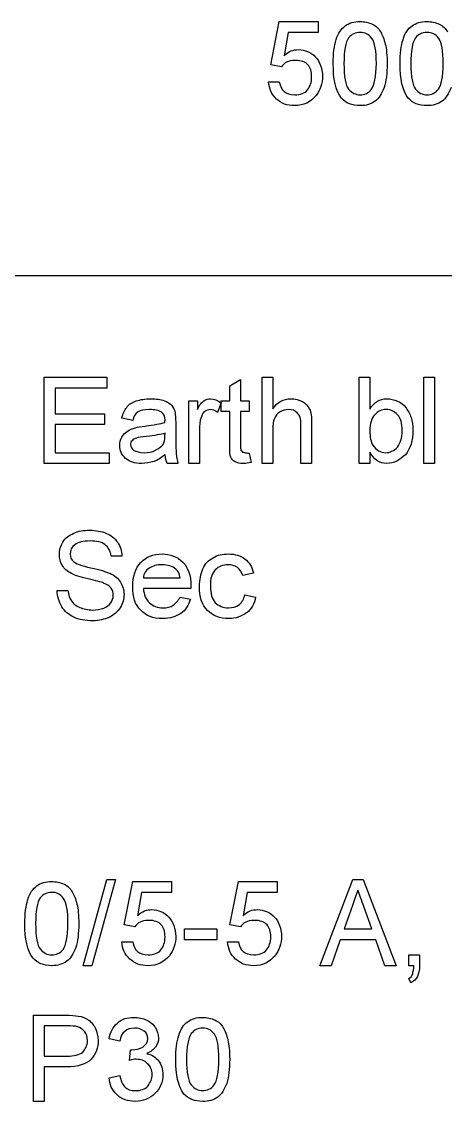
# Model space of a CAD drawing. Header units: millimetres. Extents: x 12 to 286, y 8 to 173.
# Drawn here: x 194.93 to 201.86, y 37.61 to 55.28 of the extents above; entities that cross this region are included whole.
import ezdxf

# ---------------------------------------------------------------- set-up
doc = ezdxf.new("R2010")
doc.units = ezdxf.units.MM
doc.layers.get('0').update_dxf_attribs({"linetype": 'CONTINUOUS'})

msp = doc.modelspace()

# ---------------------------------------------------------------- linework, layer by layer
at = {"color": 0}
for p, q in [((199.003, 54.5744), (199.143, 55.2799)), ((199.143, 55.2799), (199.778, 55.2799)), ((199.778, 55.2799), (199.778, 55.1035)), ((199.286, 55.1035), (199.22, 54.719)), ((199.778, 55.1035), (199.286, 55.1035)), ((199.179, 54.5402), (199.003, 54.5744)), ((200.025, 54.591), (200.025, 54.591)), ((201.119, 54.591), (201.119, 54.591)), ((198.967, 54.2918), (199.143, 54.2918)), ((170.279, 51.1253), (279.795, 51.1253)), ((195.298, 48.048), (195.298, 49.4591)), ((195.298, 49.4591), (196.321, 49.4591)), ((196.321, 49.4591), (196.321, 49.2827)), ((198.331, 49.3201), (198.508, 49.4235)), ((198.331, 49.0721), (198.331, 49.3201)), ((198.508, 49.4235), (198.508, 49.0721)), ((198.86, 48.048), (198.86, 49.4591)), ((198.86, 49.4591), (199.037, 49.4591)), ((199.037, 49.4591), (199.037, 48.9409)), ((200.448, 48.048), (200.448, 49.4591)), ((200.448, 49.4591), (200.624, 49.4591)), ((200.624, 49.4591), (200.624, 48.937)), ((201.506, 48.048), (201.506, 49.4591)), ((201.506, 49.4591), (201.683, 49.4591)), ((201.683, 49.4591), (201.683, 48.048)), ((196.321, 49.2827), (195.475, 49.2827)), ((195.475, 49.2827), (195.475, 48.8597)), ((197.662, 48.048), (197.662, 49.0721)), ((197.662, 49.0721), (197.802, 49.0721)), ((197.802, 49.0721), (197.802, 48.9313)), ((198.191, 49.0418), (198.133, 48.8805)), ((198.191, 48.8957), (198.191, 49.0721)), ((198.191, 49.0721), (198.331, 49.0721)), ((198.508, 49.0721), (198.65, 49.0721)), ((198.65, 49.0721), (198.65, 48.8957)), ((195.475, 48.8597), (196.285, 48.8597)), ((196.285, 48.8597), (196.285, 48.6833)), ((196.744, 48.7535), (196.567, 48.7895)), ((198.331, 48.8957), (198.191, 48.8957)), ((198.331, 48.3415), (198.331, 48.8957)), ((198.65, 48.8957), (198.508, 48.8957)), ((198.508, 48.8957), (198.508, 48.3528)), ((196.285, 48.6833), (195.475, 48.6833)), ((195.475, 48.6833), (195.475, 48.2244)), ((197.449, 48.7204), (197.449, 48.5098)), ((199.496, 48.048), (199.496, 48.6862)), ((199.672, 48.7041), (199.672, 48.048)), ((197.272, 48.4946), (197.273, 48.5429)), ((197.838, 48.5937), (197.838, 48.048)), ((199.037, 48.598), (199.037, 48.048)), ((195.475, 48.2244), (196.357, 48.2244)), ((196.357, 48.2244), (196.357, 48.048)), ((197.273, 48.1902), (197.273, 48.1902)), ((198.65, 48.2148), (198.684, 48.0646)), ((200.624, 48.2353), (200.624, 48.048)), ((196.357, 48.048), (195.298, 48.048)), ((197.485, 48.048), (197.309, 48.048)), ((197.838, 48.048), (197.662, 48.048)), ((199.037, 48.048), (198.86, 48.048)), ((199.672, 48.048), (199.496, 48.048)), ((200.624, 48.048), (200.448, 48.048)), ((201.683, 48.048), (201.506, 48.048)), ((196.567, 46.5307), (196.391, 46.5307)), ((196.92, 46.1779), (197.52, 46.1779)), ((198.72, 46.2499), (198.544, 46.2139)), ((195.509, 45.9673), (195.685, 45.9673)), ((197.696, 46.0015), (196.92, 46.0015)), ((197.519, 45.8611), (197.691, 45.8251)), ((197.519, 45.8611), (197.519, 45.8611)), ((198.578, 45.8971), (198.754, 45.8611)), ((195.932, 39.8279), (196.321, 41.239)), ((196.465, 41.239), (196.077, 39.8279)), ((196.321, 41.239), (196.465, 41.239)), ((196.603, 40.4992), (196.744, 41.2048)), ((196.744, 41.2048), (197.379, 41.2048)), ((197.379, 41.2048), (197.379, 41.0284)), ((198.331, 40.4992), (198.473, 41.2048)), ((198.473, 41.2048), (199.107, 41.2048)), ((199.107, 41.2048), (199.107, 41.0284)), ((199.805, 39.8279), (200.346, 41.239)), ((200.346, 41.239), (200.516, 41.239)), ((200.516, 41.239), (201.057, 39.8279)), ((196.887, 41.0284), (196.822, 40.6439)), ((197.379, 41.0284), (196.887, 41.0284)), ((198.617, 41.0284), (198.55, 40.6439)), ((199.107, 41.0284), (198.617, 41.0284)), ((200.342, 40.8146), (200.204, 40.429)), ((200.658, 40.429), (200.532, 40.7818)), ((194.98, 40.5158), (194.98, 40.5158)), ((196.78, 40.4633), (196.603, 40.4992)), ((198.508, 40.4633), (198.331, 40.4992)), ((197.592, 40.2526), (197.592, 40.429)), ((197.592, 40.429), (198.121, 40.429)), ((198.121, 40.429), (198.121, 40.2526)), ((200.204, 40.429), (200.658, 40.429)), ((196.567, 40.2167), (196.744, 40.2167)), ((198.121, 40.2526), (197.592, 40.2526)), ((198.297, 40.2167), (198.473, 40.2167)), ((200.141, 40.2526), (199.989, 39.8279)), ((200.72, 40.2526), (200.141, 40.2526)), ((200.871, 39.8279), (200.72, 40.2526)), ((201.26, 39.8279), (201.26, 40.0043)), ((201.26, 40.0043), (201.436, 40.0043)), ((201.436, 40.0043), (201.436, 39.8279)), ((196.077, 39.8279), (195.932, 39.8279)), ((199.989, 39.8279), (199.805, 39.8279)), ((201.057, 39.8279), (200.871, 39.8279)), ((201.346, 39.8279), (201.26, 39.8279)), ((201.296, 39.5471), (201.26, 39.6173)), ((195.122, 37.6068), (195.122, 39.0179)), ((195.122, 39.0179), (195.644, 39.0179)), ((195.662, 38.8415), (195.298, 38.8415)), ((195.298, 38.8415), (195.298, 38.3466)), ((196.533, 38.5932), (196.357, 38.6292)), ((196.69, 38.2764), (196.708, 38.4528)), ((195.298, 38.3466), (195.666, 38.3466)), ((197.449, 38.293), (197.449, 38.293)), ((195.657, 38.1702), (195.298, 38.1702)), ((195.298, 38.1702), (195.298, 37.6068)), ((196.357, 37.9938), (196.533, 38.0298)), ((195.298, 37.6068), (195.122, 37.6068))]:
    msp.add_line(p, q, dxfattribs=at)
for points in [[(200.075, 54.985), (200.102, 55.0926), (200.156, 55.1628), (200.221, 55.2097)], [(200.221, 55.2097), (200.28, 55.2566), (200.368, 55.2799), (200.466, 55.2799)], [(200.466, 55.2799), (200.532, 55.2799), (200.605, 55.2662), (200.666, 55.2372)], [(200.666, 55.2372), (200.723, 55.2111), (200.772, 55.1656), (200.801, 55.1106)], [(201.167, 54.985), (201.196, 55.0926), (201.25, 55.1628), (201.315, 55.2097)], [(201.315, 55.2097), (201.373, 55.2566), (201.461, 55.2799), (201.56, 55.2799)], [(201.56, 55.2799), (201.626, 55.2799), (201.698, 55.2662), (201.76, 55.2372)], [(201.76, 55.2372), (201.818, 55.2111), (201.865, 55.1656), (201.895, 55.1106)], [(200.025, 54.591), (200.025, 54.7578), (200.042, 54.8816), (200.075, 54.985)], [(200.277, 55.0139), (200.225, 54.9437), (200.201, 54.7977), (200.201, 54.5924)], [(200.465, 55.1035), (200.385, 55.1035), (200.327, 55.0746), (200.277, 55.0139)], [(200.659, 55.003), (200.6, 55.0803), (200.546, 55.1035), (200.465, 55.1035)], [(200.731, 54.5924), (200.731, 54.8047), (200.707, 54.9356), (200.659, 55.003)], [(200.801, 55.1106), (200.831, 55.0651), (200.856, 54.9892), (200.877, 54.9106)], [(201.119, 54.591), (201.119, 54.7578), (201.134, 54.8816), (201.167, 54.985)], [(201.37, 55.0139), (201.319, 54.9437), (201.296, 54.7977), (201.296, 54.5924)], [(201.557, 55.1035), (201.477, 55.1035), (201.421, 55.0746), (201.37, 55.0139)], [(201.752, 55.003), (201.693, 55.0803), (201.64, 55.1035), (201.557, 55.1035)], [(201.825, 54.5924), (201.825, 54.8047), (201.8, 54.9356), (201.752, 55.003)], [(199.22, 54.719), (199.293, 54.7977), (199.374, 54.821), (199.457, 54.821)], [(199.457, 54.821), (199.557, 54.821), (199.66, 54.7811), (199.736, 54.7)], [(200.877, 54.9106), (200.895, 54.8375), (200.907, 54.7261), (200.907, 54.591)], [(199.263, 54.6156), (199.224, 54.6061), (199.201, 54.5705), (199.179, 54.5402)], [(199.405, 54.6446), (199.339, 54.6446), (199.298, 54.635), (199.263, 54.6156)], [(199.612, 54.573), (199.567, 54.6213), (199.503, 54.6446), (199.405, 54.6446)], [(199.736, 54.7), (199.802, 54.6241), (199.849, 54.5123), (199.849, 54.3842)], [(199.672, 54.3733), (199.672, 54.4657), (199.651, 54.5236), (199.612, 54.573)], [(200.159, 54.0262), (200.061, 54.157), (200.025, 54.3387), (200.025, 54.591)], [(200.201, 54.5924), (200.201, 54.3814), (200.226, 54.2354), (200.277, 54.1736)], [(200.653, 54.1736), (200.695, 54.241), (200.731, 54.3761), (200.731, 54.5924)], [(200.907, 54.591), (200.907, 54.4393), (200.89, 54.3031), (200.857, 54.1997)], [(201.253, 54.0262), (201.154, 54.157), (201.119, 54.3387), (201.119, 54.591)], [(201.296, 54.5924), (201.296, 54.3814), (201.32, 54.2354), (201.371, 54.1736)], [(201.748, 54.1736), (201.789, 54.241), (201.825, 54.3761), (201.825, 54.5924)], [(199.098, 54.011), (199.014, 54.0935), (198.978, 54.1761), (198.967, 54.2918)], [(199.143, 54.2918), (199.155, 54.2216), (199.182, 54.1694), (199.222, 54.1334)], [(199.605, 54.1609), (199.649, 54.223), (199.672, 54.2851), (199.672, 54.3733)], [(199.849, 54.3842), (199.849, 54.2671), (199.813, 54.157), (199.744, 54.0688)], [(199.222, 54.1334), (199.259, 54.1045), (199.318, 54.0812), (199.395, 54.0812)], [(199.395, 54.0812), (199.489, 54.0812), (199.561, 54.1073), (199.605, 54.1609)], [(200.277, 54.1736), (200.327, 54.1154), (200.392, 54.0812), (200.466, 54.0812)], [(200.466, 54.0812), (200.535, 54.0812), (200.604, 54.1115), (200.653, 54.1736)], [(200.857, 54.1997), (200.819, 54.1045), (200.777, 54.0219), (200.711, 53.975)], [(201.371, 54.1736), (201.42, 54.1154), (201.484, 54.0812), (201.56, 54.0812)], [(201.56, 54.0812), (201.629, 54.0812), (201.696, 54.1115), (201.748, 54.1736)], [(201.952, 54.1997), (201.912, 54.1045), (201.87, 54.0219), (201.805, 53.975)], [(199.394, 53.9048), (199.271, 53.9048), (199.175, 53.939), (199.098, 54.011)], [(199.744, 54.0688), (199.658, 53.9627), (199.541, 53.9048), (199.394, 53.9048)], [(200.466, 53.9048), (200.329, 53.9048), (200.233, 53.9447), (200.159, 54.0262)], [(200.711, 53.975), (200.641, 53.9281), (200.565, 53.9048), (200.466, 53.9048)], [(201.56, 53.9048), (201.424, 53.9048), (201.327, 53.9447), (201.253, 54.0262)], [(201.805, 53.975), (201.735, 53.9281), (201.658, 53.9048), (201.56, 53.9048)], [(196.567, 48.7895), (196.584, 48.8625), (196.61, 48.9218), (196.646, 48.9659)], [(196.646, 48.9659), (196.681, 49.0238), (196.736, 49.0456), (196.803, 49.0707)], [(196.803, 49.0707), (196.865, 49.094), (196.952, 49.1063), (197.043, 49.1063)], [(197.043, 49.1063), (197.127, 49.1063), (197.206, 49.0968), (197.262, 49.0746)], [(197.262, 49.0746), (197.31, 49.0636), (197.358, 49.0266), (197.385, 48.9948)], [(197.385, 48.9948), (197.41, 48.9645), (197.43, 48.9204), (197.441, 48.8707)], [(197.802, 48.9313), (197.841, 49.0142), (197.877, 49.0499), (197.91, 49.0721)], [(197.91, 49.0721), (197.941, 49.1063), (197.979, 49.1063), (198.017, 49.1063)], [(198.017, 49.1063), (198.074, 49.1063), (198.132, 49.0844), (198.191, 49.0418)], [(199.037, 48.9409), (199.116, 49.0594), (199.213, 49.1063), (199.332, 49.1063)], [(199.332, 49.1063), (199.401, 49.1063), (199.468, 49.0911), (199.522, 49.0608)], [(199.522, 49.0608), (199.567, 49.0347), (199.614, 48.9892), (199.638, 48.937)], [(200.624, 48.937), (200.697, 49.0594), (200.79, 49.1063), (200.901, 49.1063)], [(200.901, 49.1063), (200.954, 49.1063), (201.023, 49.094), (201.078, 49.0693)], [(201.078, 49.0693), (201.123, 49.0442), (201.18, 49.0086), (201.214, 48.9631)], [(201.214, 48.9631), (201.242, 48.9176), (201.279, 48.8625), (201.3, 48.799)], [(196.833, 48.8915), (196.787, 48.8668), (196.763, 48.8199), (196.744, 48.7535)], [(197.019, 48.9299), (196.926, 48.9299), (196.873, 48.9176), (196.833, 48.8915)], [(197.222, 48.8819), (197.17, 48.9176), (197.109, 48.9299), (197.019, 48.9299)], [(197.273, 48.7564), (197.273, 48.8266), (197.256, 48.8569), (197.222, 48.8819)], [(197.441, 48.8707), (197.438, 48.8488), (197.449, 48.7909), (197.449, 48.7204)], [(197.863, 48.799), (197.838, 48.7454), (197.838, 48.6668), (197.838, 48.5937)], [(197.922, 48.8957), (197.89, 48.8844), (197.875, 48.8403), (197.863, 48.799)], [(198.016, 48.9299), (197.98, 48.9299), (197.95, 48.919), (197.922, 48.8957)], [(198.133, 48.8805), (198.09, 48.9176), (198.056, 48.9299), (198.016, 48.9299)], [(199.064, 48.7839), (199.037, 48.7412), (199.037, 48.6777), (199.037, 48.598)], [(199.155, 48.8915), (199.108, 48.8668), (199.082, 48.8294), (199.064, 48.7839)], [(199.292, 48.9299), (199.241, 48.9299), (199.198, 48.9176), (199.155, 48.8915)], [(199.442, 48.8721), (199.401, 48.9176), (199.356, 48.9299), (199.292, 48.9299)], [(199.496, 48.6862), (199.496, 48.7825), (199.478, 48.8336), (199.442, 48.8721)], [(199.638, 48.937), (199.66, 48.8929), (199.672, 48.8061), (199.672, 48.7041)], [(200.704, 48.8417), (200.648, 48.7881), (200.624, 48.6971), (200.624, 48.5842)], [(200.893, 48.9299), (200.813, 48.9299), (200.757, 48.901), (200.704, 48.8417)], [(201.078, 48.8446), (201.017, 48.9066), (200.965, 48.9299), (200.893, 48.9299)], [(201.154, 48.5786), (201.154, 48.7094), (201.129, 48.7881), (201.078, 48.8446)], [(201.3, 48.799), (201.319, 48.744), (201.33, 48.6653), (201.33, 48.5923)], [(196.661, 48.5757), (196.692, 48.6022), (196.742, 48.6198), (196.791, 48.6336)], [(196.791, 48.6336), (196.822, 48.6473), (196.88, 48.6502), (196.951, 48.6586)], [(196.951, 48.6586), (197.087, 48.6833), (197.204, 48.6957), (197.272, 48.7193)], [(197.272, 48.7193), (197.262, 48.7384), (197.273, 48.7507), (197.273, 48.7564)], [(196.533, 48.3401), (196.533, 48.3979), (196.544, 48.4353), (196.567, 48.4766)], [(196.567, 48.4766), (196.592, 48.5278), (196.622, 48.551), (196.661, 48.5757)], [(196.809, 48.4628), (196.767, 48.4558), (196.752, 48.4382), (196.734, 48.4173)], [(196.97, 48.4904), (196.888, 48.4875), (196.84, 48.4724), (196.809, 48.4628)], [(197.273, 48.5429), (197.206, 48.5221), (197.105, 48.5041), (196.97, 48.4904)], [(197.243, 48.3609), (197.261, 48.3926), (197.272, 48.4353), (197.272, 48.4946)], [(197.449, 48.5098), (197.449, 48.3747), (197.452, 48.2632), (197.456, 48.2078)], [(200.624, 48.5842), (200.624, 48.4837), (200.641, 48.3941), (200.673, 48.3457)], [(201.074, 48.314), (201.119, 48.3789), (201.154, 48.4614), (201.154, 48.5786)], [(201.33, 48.5923), (201.33, 48.4258), (201.287, 48.285), (201.205, 48.1902)], [(196.627, 48.1309), (196.557, 48.1926), (196.533, 48.2547), (196.533, 48.3401)], [(196.734, 48.4173), (196.71, 48.405), (196.71, 48.3775), (196.71, 48.3528)], [(196.71, 48.3528), (196.71, 48.321), (196.727, 48.285), (196.765, 48.2618)], [(196.765, 48.2618), (196.796, 48.248), (196.857, 48.2244), (196.93, 48.2244)], [(196.93, 48.2244), (196.997, 48.2244), (197.063, 48.2367), (197.12, 48.2632)], [(197.12, 48.2632), (197.168, 48.3002), (197.217, 48.3224), (197.243, 48.3609)], [(198.352, 48.1499), (198.331, 48.1817), (198.331, 48.2438), (198.331, 48.3415)], [(198.508, 48.3528), (198.508, 48.3126), (198.511, 48.2794), (198.515, 48.2671)], [(198.515, 48.2671), (198.518, 48.2632), (198.529, 48.2438), (198.539, 48.2353)], [(200.673, 48.3457), (200.721, 48.2713), (200.797, 48.2244), (200.885, 48.2244)], [(200.885, 48.2244), (200.954, 48.2244), (201.021, 48.2547), (201.074, 48.314)], [(196.896, 48.048), (196.776, 48.048), (196.689, 48.0755), (196.627, 48.1309)], [(197.093, 48.0797), (197.021, 48.0603), (196.964, 48.048), (196.896, 48.048)], [(197.273, 48.1902), (197.214, 48.1376), (197.153, 48.102), (197.093, 48.0797)], [(197.309, 48.048), (197.29, 48.0882), (197.279, 48.1348), (197.273, 48.1902)], [(197.456, 48.2078), (197.459, 48.1584), (197.472, 48.0991), (197.485, 48.048)], [(198.421, 48.0769), (198.382, 48.0977), (198.366, 48.1196), (198.352, 48.1499)], [(198.56, 48.048), (198.495, 48.048), (198.454, 48.0579), (198.421, 48.0769)], [(198.539, 48.2353), (198.541, 48.2367), (198.567, 48.2244), (198.588, 48.2244)], [(198.588, 48.2244), (198.6, 48.2244), (198.623, 48.2215), (198.65, 48.2148)], [(200.901, 48.048), (200.773, 48.048), (200.692, 48.1115), (200.624, 48.2353)], [(201.205, 48.1902), (201.115, 48.1072), (201.018, 48.048), (200.901, 48.048)], [(198.684, 48.0646), (198.639, 48.0603), (198.597, 48.048), (198.56, 48.048)], [(195.604, 46.7625), (195.637, 46.8298), (195.705, 46.8725), (195.781, 46.9057)], [(195.781, 46.9057), (195.851, 46.9427), (195.945, 46.9554), (196.04, 46.9554)], [(196.04, 46.9554), (196.143, 46.9554), (196.235, 46.9374), (196.315, 46.9043)], [(196.315, 46.9043), (196.384, 46.8753), (196.456, 46.8203), (196.499, 46.754)], [(195.545, 46.5586), (195.545, 46.634), (195.564, 46.699), (195.604, 46.7625)], [(195.799, 46.7155), (195.745, 46.6838), (195.721, 46.6245), (195.721, 46.5653)], [(196.047, 46.779), (195.931, 46.779), (195.851, 46.7568), (195.799, 46.7155)], [(196.293, 46.7155), (196.235, 46.7663), (196.155, 46.779), (196.047, 46.779)], [(196.391, 46.5307), (196.382, 46.6136), (196.348, 46.6743), (196.293, 46.7155)], [(196.499, 46.754), (196.541, 46.6961), (196.565, 46.615), (196.567, 46.5307)], [(195.593, 46.3808), (195.556, 46.4372), (195.545, 46.4922), (195.545, 46.5586)], [(195.721, 46.5653), (195.721, 46.5155), (195.739, 46.4728), (195.776, 46.4414)], [(196.878, 46.4263), (196.959, 46.5197), (197.084, 46.5667), (197.226, 46.5667)], [(197.226, 46.5667), (197.357, 46.5667), (197.477, 46.5212), (197.565, 46.4301)], [(197.893, 46.3215), (197.924, 46.4136), (197.987, 46.4647), (198.061, 46.5046)], [(198.061, 46.5046), (198.133, 46.5543), (198.218, 46.5667), (198.308, 46.5667)], [(198.308, 46.5667), (198.416, 46.5667), (198.512, 46.5391), (198.582, 46.4841)], [(198.582, 46.4841), (198.652, 46.433), (198.699, 46.3504), (198.72, 46.2499)], [(195.742, 46.247), (195.669, 46.2827), (195.626, 46.3268), (195.593, 46.3808)], [(195.776, 46.4414), (195.805, 46.415), (195.906, 46.3737), (196.059, 46.3405)], [(196.059, 46.3405), (196.205, 46.3102), (196.314, 46.276), (196.369, 46.2499)], [(196.744, 46.0294), (196.744, 46.2015), (196.789, 46.331), (196.878, 46.4263)], [(197.015, 46.3324), (196.951, 46.3021), (196.927, 46.2428), (196.92, 46.1779)], [(197.226, 46.3903), (197.135, 46.3903), (197.072, 46.3709), (197.015, 46.3324)], [(197.451, 46.3187), (197.393, 46.367), (197.318, 46.3903), (197.226, 46.3903)], [(197.52, 46.1779), (197.513, 46.24), (197.49, 46.2869), (197.451, 46.3187)], [(197.565, 46.4301), (197.649, 46.3504), (197.696, 46.2125), (197.696, 46.047)], [(197.838, 46.0333), (197.838, 46.1451), (197.856, 46.2386), (197.893, 46.3215)], [(198.096, 46.3049), (198.038, 46.2538), (198.015, 46.1603), (198.015, 46.0389)], [(198.309, 46.3903), (198.218, 46.3903), (198.151, 46.3628), (198.096, 46.3049)], [(198.458, 46.3448), (198.41, 46.3779), (198.367, 46.3903), (198.309, 46.3903)], [(198.544, 46.2139), (198.527, 46.2717), (198.498, 46.3158), (198.458, 46.3448)], [(196.015, 46.1574), (195.881, 46.1959), (195.794, 46.2181), (195.742, 46.247)], [(196.267, 46.0897), (196.223, 46.1105), (196.146, 46.1271), (196.015, 46.1574)], [(196.369, 46.2499), (196.445, 46.2234), (196.508, 46.1627), (196.546, 46.1038)], [(195.585, 45.7041), (195.535, 45.7867), (195.512, 45.8692), (195.509, 45.9673)], [(195.685, 45.9673), (195.694, 45.8982), (195.713, 45.8417), (195.742, 45.7976)], [(196.391, 46.0043), (196.355, 46.0484), (196.326, 46.0664), (196.267, 46.0897)], [(196.427, 45.8858), (196.427, 45.9341), (196.415, 45.9701), (196.391, 46.0043)], [(196.546, 46.1038), (196.58, 46.047), (196.603, 45.9768), (196.603, 45.901)], [(196.878, 45.6449), (196.78, 45.7369), (196.744, 45.8639), (196.744, 46.0294)], [(196.92, 46.0015), (196.927, 45.8996), (196.96, 45.8212), (197.018, 45.7659)], [(197.696, 46.047), (197.696, 46.0456), (197.696, 46.0223), (197.696, 46.0015)], [(197.969, 45.6434), (197.872, 45.7369), (197.838, 45.8653), (197.838, 46.0333)], [(198.015, 46.0389), (198.015, 45.926), (198.042, 45.8251), (198.096, 45.7687)], [(195.742, 45.7976), (195.764, 45.7634), (195.816, 45.7179), (195.878, 45.6904)], [(196.388, 45.7648), (196.403, 45.81), (196.427, 45.8417), (196.427, 45.8858)], [(196.603, 45.901), (196.603, 45.835), (196.583, 45.7535), (196.54, 45.6861)], [(197.408, 45.726), (197.444, 45.7648), (197.491, 45.799), (197.519, 45.8611)], [(197.691, 45.8251), (197.652, 45.7246), (197.609, 45.6477), (197.532, 45.5909)], [(198.489, 45.7369), (198.53, 45.7771), (198.566, 45.8241), (198.578, 45.8971)], [(198.754, 45.8611), (198.737, 45.751), (198.687, 45.6639), (198.608, 45.6022)], [(195.782, 45.5306), (195.69, 45.5732), (195.633, 45.6283), (195.585, 45.7041)], [(195.878, 45.6904), (195.935, 45.6724), (196.011, 45.6487), (196.088, 45.6487)], [(196.088, 45.6487), (196.153, 45.6487), (196.217, 45.66), (196.27, 45.6805)], [(196.27, 45.6805), (196.317, 45.7027), (196.362, 45.7288), (196.388, 45.7648)], [(196.54, 45.6861), (196.496, 45.6297), (196.438, 45.5662), (196.359, 45.5291)], [(197.236, 45.5083), (197.075, 45.5083), (196.966, 45.5538), (196.878, 45.6449)], [(197.018, 45.7659), (197.069, 45.7207), (197.152, 45.6847), (197.24, 45.6847)], [(197.24, 45.6847), (197.305, 45.6847), (197.361, 45.6985), (197.408, 45.726)], [(198.316, 45.5083), (198.166, 45.5083), (198.057, 45.5538), (197.969, 45.6434)], [(198.096, 45.7687), (198.147, 45.7207), (198.223, 45.6847), (198.311, 45.6847)], [(198.311, 45.6847), (198.377, 45.6847), (198.44, 45.7027), (198.489, 45.7369)], [(198.608, 45.6022), (198.519, 45.5443), (198.432, 45.5083), (198.316, 45.5083)], [(196.095, 45.4723), (195.964, 45.4723), (195.866, 45.4918), (195.782, 45.5306)], [(196.359, 45.5291), (196.28, 45.4974), (196.193, 45.4723), (196.095, 45.4723)], [(197.532, 45.5909), (197.451, 45.5443), (197.357, 45.5083), (197.236, 45.5083)], [(195.176, 41.1346), (195.235, 41.1812), (195.323, 41.2048), (195.421, 41.2048)], [(195.421, 41.2048), (195.487, 41.2048), (195.56, 41.1896), (195.621, 41.1607)], [(195.03, 40.9099), (195.059, 41.0175), (195.111, 41.0877), (195.176, 41.1346)], [(195.419, 41.0284), (195.34, 41.0284), (195.282, 40.9981), (195.232, 40.9388)], [(195.614, 40.9265), (195.555, 41.0048), (195.501, 41.0284), (195.419, 41.0284)], [(195.621, 41.1607), (195.68, 41.1346), (195.727, 41.0905), (195.756, 41.0351)], [(195.756, 41.0351), (195.786, 40.9896), (195.812, 40.9127), (195.832, 40.8354)], [(200.43, 41.0626), (200.397, 40.9857), (200.374, 40.9028), (200.342, 40.8146)], [(200.532, 40.7818), (200.485, 40.9099), (200.456, 40.9924), (200.43, 41.0626)], [(194.98, 40.5158), (194.98, 40.6809), (194.996, 40.8065), (195.03, 40.9099)], [(195.232, 40.9388), (195.18, 40.8686), (195.156, 40.7211), (195.156, 40.5172)], [(195.685, 40.5172), (195.685, 40.7278), (195.662, 40.8587), (195.614, 40.9265)], [(195.832, 40.8354), (195.851, 40.7624), (195.862, 40.6495), (195.862, 40.5158)], [(196.822, 40.6439), (196.896, 40.7225), (196.977, 40.7458), (197.06, 40.7458)], [(197.06, 40.7458), (197.157, 40.7458), (197.262, 40.7046), (197.336, 40.6231)], [(198.55, 40.6439), (198.623, 40.7225), (198.705, 40.7458), (198.787, 40.7458)], [(198.787, 40.7458), (198.887, 40.7458), (198.99, 40.7046), (199.066, 40.6231)], [(195.114, 39.9507), (195.016, 40.0816), (194.98, 40.2636), (194.98, 40.5158)], [(195.156, 40.5172), (195.156, 40.3063), (195.182, 40.1602), (195.234, 40.0981)], [(195.61, 40.0981), (195.651, 40.1645), (195.685, 40.2992), (195.685, 40.5172)], [(195.862, 40.5158), (195.862, 40.3641), (195.845, 40.2276), (195.814, 40.1242)], [(196.865, 40.5391), (196.825, 40.5296), (196.802, 40.495), (196.78, 40.4633)], [(197.007, 40.5694), (196.941, 40.5694), (196.898, 40.5599), (196.865, 40.5391)], [(197.212, 40.4964), (197.17, 40.5462), (197.104, 40.5694), (197.007, 40.5694)], [(197.273, 40.2978), (197.273, 40.3902), (197.254, 40.4481), (197.212, 40.4964)], [(197.336, 40.6231), (197.402, 40.5476), (197.449, 40.4372), (197.449, 40.3091)], [(198.593, 40.5391), (198.555, 40.5296), (198.531, 40.495), (198.508, 40.4633)], [(198.735, 40.5694), (198.669, 40.5694), (198.626, 40.5599), (198.593, 40.5391)], [(198.942, 40.4964), (198.898, 40.5462), (198.833, 40.5694), (198.735, 40.5694)], [(199.003, 40.2978), (199.003, 40.3902), (198.982, 40.4481), (198.942, 40.4964)], [(199.066, 40.6231), (199.131, 40.5476), (199.179, 40.4372), (199.179, 40.3091)], [(197.206, 40.0858), (197.25, 40.1479), (197.273, 40.2096), (197.273, 40.2978)], [(197.449, 40.3091), (197.449, 40.192), (197.415, 40.0816), (197.345, 39.9919)], [(198.935, 40.0858), (198.978, 40.1479), (199.003, 40.2096), (199.003, 40.2978)], [(199.179, 40.3091), (199.179, 40.192), (199.143, 40.0816), (199.073, 39.9919)], [(195.814, 40.1242), (195.774, 40.0279), (195.732, 39.9464), (195.667, 39.8999)], [(196.698, 39.9355), (196.614, 40.017), (196.578, 40.0995), (196.567, 40.2167)], [(196.744, 40.2167), (196.756, 40.1465), (196.783, 40.0939), (196.822, 40.0583)], [(198.428, 39.9355), (198.342, 40.017), (198.308, 40.0995), (198.297, 40.2167)], [(198.473, 40.2167), (198.486, 40.1465), (198.512, 40.0939), (198.55, 40.0583)], [(195.421, 39.8279), (195.285, 39.8279), (195.188, 39.8695), (195.114, 39.9507)], [(195.234, 40.0981), (195.282, 40.0403), (195.346, 40.0043), (195.421, 40.0043)], [(195.421, 40.0043), (195.49, 40.0043), (195.559, 40.036), (195.61, 40.0981)], [(196.822, 40.0583), (196.86, 40.0279), (196.92, 40.0043), (196.996, 40.0043)], [(197.345, 39.9919), (197.259, 39.8872), (197.142, 39.8279), (196.995, 39.8279)], [(196.996, 40.0043), (197.09, 40.0043), (197.162, 40.0322), (197.206, 40.0858)], [(198.55, 40.0583), (198.588, 40.0279), (198.648, 40.0043), (198.724, 40.0043)], [(198.724, 40.0043), (198.818, 40.0043), (198.889, 40.0322), (198.935, 40.0858)], [(199.073, 39.9919), (198.987, 39.8872), (198.871, 39.8279), (198.724, 39.8279)], [(195.667, 39.8999), (195.596, 39.8515), (195.52, 39.8279), (195.421, 39.8279)], [(196.995, 39.8279), (196.872, 39.8279), (196.776, 39.8639), (196.698, 39.9355)], [(198.724, 39.8279), (198.602, 39.8279), (198.504, 39.8639), (198.428, 39.9355)], [(201.325, 39.6903), (201.329, 39.733), (201.345, 39.7686), (201.346, 39.8279)], [(201.436, 39.8279), (201.436, 39.7549), (201.425, 39.6956), (201.402, 39.6515)], [(201.26, 39.6173), (201.289, 39.6339), (201.311, 39.6572), (201.325, 39.6903)], [(201.402, 39.6515), (201.38, 39.6064), (201.344, 39.5718), (201.296, 39.5471)], [(195.644, 39.0179), (195.727, 39.0179), (195.807, 39.0123), (195.855, 39.0042)], [(195.855, 39.0042), (195.914, 38.9957), (195.98, 38.9696), (196.027, 38.9364)], [(196.027, 38.9364), (196.064, 38.9075), (196.108, 38.8578), (196.137, 38.7985)], [(196.357, 38.6292), (196.376, 38.7406), (196.424, 38.8278), (196.496, 38.8895)], [(196.496, 38.8895), (196.558, 38.9587), (196.66, 38.9819), (196.767, 38.9819)], [(196.767, 38.9819), (196.833, 38.9819), (196.911, 38.9668), (196.974, 38.9364)], [(196.974, 38.9364), (197.031, 38.9103), (197.084, 38.8662), (197.117, 38.8137)], [(197.499, 38.687), (197.528, 38.7946), (197.58, 38.8648), (197.645, 38.9117)], [(197.645, 38.9117), (197.704, 38.9587), (197.793, 38.9819), (197.89, 38.9819)], [(197.89, 38.9819), (197.957, 38.9819), (198.03, 38.9682), (198.09, 38.9393)], [(198.09, 38.9393), (198.15, 38.9117), (198.196, 38.8676), (198.225, 38.8126)], [(195.839, 38.8288), (195.803, 38.8415), (195.749, 38.8415), (195.662, 38.8415)], [(195.959, 38.7477), (195.92, 38.796), (195.888, 38.8151), (195.839, 38.8288)], [(196.004, 38.5988), (196.004, 38.6662), (195.989, 38.7064), (195.959, 38.7477)], [(196.137, 38.7985), (196.155, 38.7421), (196.18, 38.6747), (196.18, 38.6045)], [(196.614, 38.7533), (196.567, 38.723), (196.544, 38.6651), (196.533, 38.5932)], [(196.773, 38.8056), (196.7, 38.8056), (196.657, 38.7876), (196.614, 38.7533)], [(196.93, 38.7572), (196.886, 38.7932), (196.838, 38.8056), (196.773, 38.8056)], [(196.99, 38.6348), (196.99, 38.6941), (196.971, 38.7244), (196.93, 38.7572)], [(197.117, 38.8137), (197.144, 38.771), (197.167, 38.7064), (197.167, 38.6486)], [(197.702, 38.716), (197.649, 38.6457), (197.626, 38.4997), (197.626, 38.2944)], [(197.889, 38.8056), (197.809, 38.8056), (197.751, 38.7752), (197.702, 38.716)], [(198.083, 38.705), (198.024, 38.7823), (197.97, 38.8056), (197.889, 38.8056)], [(198.155, 38.2944), (198.155, 38.505), (198.132, 38.6362), (198.083, 38.705)], [(198.225, 38.8126), (198.255, 38.7671), (198.282, 38.6913), (198.301, 38.6126)], [(195.927, 38.4129), (195.968, 38.4584), (196.004, 38.5191), (196.004, 38.5988)], [(196.18, 38.6045), (196.18, 38.4912), (196.142, 38.3812), (196.066, 38.2958)], [(196.912, 38.4955), (196.956, 38.5353), (196.99, 38.5727), (196.99, 38.6348)], [(197.167, 38.6486), (197.167, 38.5988), (197.152, 38.5424), (197.119, 38.4969)], [(197.449, 38.293), (197.449, 38.4598), (197.466, 38.5837), (197.499, 38.687)], [(198.301, 38.6126), (198.32, 38.5396), (198.331, 38.4267), (198.331, 38.293)], [(195.666, 38.3466), (195.784, 38.3466), (195.874, 38.3688), (195.927, 38.4129)], [(196.708, 38.4528), (196.707, 38.4514), (196.727, 38.4514), (196.733, 38.4514)], [(196.733, 38.4514), (196.791, 38.4514), (196.858, 38.4665), (196.912, 38.4955)], [(197.119, 38.4969), (197.08, 38.4598), (197.039, 38.4157), (196.977, 38.3879)], [(196.977, 38.3879), (197.051, 38.3783), (197.123, 38.3286), (197.168, 38.2693)], [(196.066, 38.2958), (195.982, 38.2171), (195.854, 38.1702), (195.657, 38.1702)], [(196.803, 38.2958), (196.765, 38.3011), (196.736, 38.2887), (196.69, 38.2764)], [(196.989, 38.2242), (196.93, 38.2778), (196.879, 38.2958), (196.803, 38.2958)], [(197.062, 38.0478), (197.062, 38.1247), (197.037, 38.1787), (196.989, 38.2242)], [(197.168, 38.2693), (197.214, 38.2115), (197.239, 38.1346), (197.239, 38.0436)], [(197.583, 37.7278), (197.485, 37.8587), (197.449, 38.0407), (197.449, 38.293)], [(197.626, 38.2944), (197.626, 38.0834), (197.652, 37.9374), (197.703, 37.8753)], [(198.079, 37.8753), (198.121, 37.943), (198.155, 38.0781), (198.155, 38.2944)], [(198.331, 38.293), (198.331, 38.1413), (198.315, 38.0048), (198.283, 37.9017)], [(196.533, 38.0298), (196.551, 37.9416), (196.58, 37.8781), (196.619, 37.8411)], [(196.992, 37.8587), (197.037, 37.9194), (197.062, 37.9719), (197.062, 38.0478)], [(197.239, 38.0436), (197.239, 37.9293), (197.195, 37.8188), (197.109, 37.7335)], [(196.489, 37.7141), (196.402, 37.797), (196.368, 37.8795), (196.357, 37.9938)], [(196.619, 37.8411), (196.652, 37.8051), (196.715, 37.7832), (196.791, 37.7832)], [(196.791, 37.7832), (196.875, 37.7832), (196.945, 37.8079), (196.992, 37.8587)], [(197.703, 37.8753), (197.751, 37.8174), (197.816, 37.7832), (197.89, 37.7832)], [(197.89, 37.7832), (197.959, 37.7832), (198.028, 37.8135), (198.079, 37.8753)], [(198.283, 37.9017), (198.243, 37.8051), (198.202, 37.7239), (198.137, 37.677)], [(196.784, 37.6068), (196.664, 37.6068), (196.567, 37.6424), (196.489, 37.7141)], [(197.109, 37.7335), (197.019, 37.6534), (196.915, 37.6068), (196.784, 37.6068)], [(197.89, 37.6068), (197.754, 37.6068), (197.658, 37.6467), (197.583, 37.7278)], [(198.137, 37.677), (198.065, 37.6287), (197.989, 37.6068), (197.89, 37.6068)]]:
    msp.add_open_spline(points, degree=3, dxfattribs=at)

doc.saveas('drawing.dxf')
